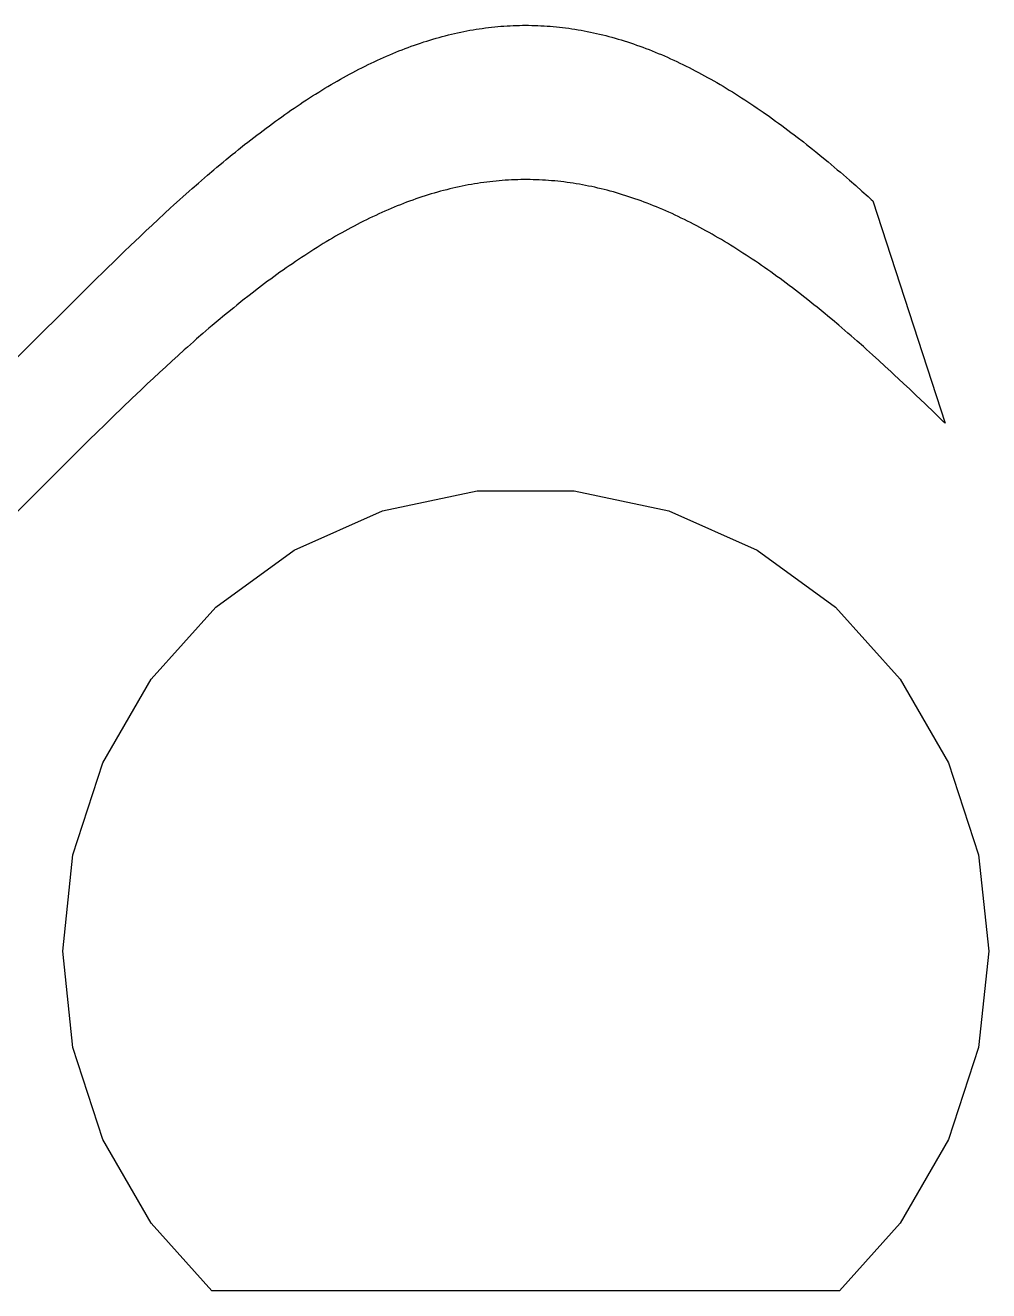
# Model space of a CAD drawing. Header units: metres. Extents: x -75 to 75, y 0 to 231.
# Drawn here: x 39.02 to 54.62, y 12 to 32.5 of the extents above; entities that cross this region are included whole.
import ezdxf

# ---------------------------------------------------------------- set-up
doc = ezdxf.new("R2010")
doc.units = ezdxf.units.M

msp = doc.modelspace()

# ---------------------------------------------------------------- linework, layer by layer
for p, q in [((46.0716, 32.3897), (46.1216, 32.3998)), ((46.1216, 32.3998), (46.1716, 32.4096)), ((46.1716, 32.4096), (46.2216, 32.4187)), ((46.2216, 32.4187), (46.2716, 32.4275)), ((46.2716, 32.4275), (46.3216, 32.4358)), ((46.3216, 32.4358), (46.3716, 32.4435)), ((46.3716, 32.4435), (46.4216, 32.4507)), ((46.4216, 32.4507), (46.4716, 32.4575)), ((46.4716, 32.4575), (46.5216, 32.4638)), ((46.5216, 32.4638), (46.5716, 32.4695)), ((46.5716, 32.4695), (46.6216, 32.4747)), ((46.6216, 32.4747), (46.6716, 32.4796)), ((46.6716, 32.4796), (46.7216, 32.4838)), ((46.7216, 32.4838), (46.7716, 32.4876)), ((46.7716, 32.4876), (46.8216, 32.4908)), ((46.8216, 32.4908), (46.8716, 32.4936)), ((46.8716, 32.4936), (46.9216, 32.4959)), ((46.9216, 32.4959), (46.9716, 32.4976)), ((46.9716, 32.4976), (47.0216, 32.4989)), ((47.0216, 32.4989), (47.0716, 32.4997)), ((47.0716, 32.4997), (47.1216, 32.4999)), ((47.1216, 32.4999), (47.1716, 32.4998)), ((47.1716, 32.4998), (47.2216, 32.499)), ((47.2216, 32.499), (47.2716, 32.4978)), ((47.2716, 32.4978), (47.3216, 32.496)), ((47.3216, 32.496), (47.3716, 32.4938)), ((47.3716, 32.4938), (47.4216, 32.4911)), ((47.4216, 32.4911), (47.4716, 32.4879)), ((47.4716, 32.4879), (47.5216, 32.4841)), ((47.5216, 32.4841), (47.5716, 32.4799)), ((47.5716, 32.4799), (47.6216, 32.4752)), ((47.6216, 32.4752), (47.6716, 32.47)), ((47.6716, 32.47), (47.7216, 32.4643)), ((47.7216, 32.4643), (47.7716, 32.458)), ((47.7716, 32.458), (47.8216, 32.4513)), ((47.8216, 32.4513), (47.8716, 32.4442)), ((47.8716, 32.4442), (47.9216, 32.4364)), ((47.9216, 32.4364), (47.9716, 32.4283)), ((47.9716, 32.4283), (48.0216, 32.4196)), ((48.0216, 32.4196), (48.0716, 32.4104)), ((48.0716, 32.4104), (48.1216, 32.4007)), ((48.1216, 32.4007), (48.1716, 32.3906)), ((48.1716, 32.3906), (48.2216, 32.3799)), ((45.3216, 32.1786), (45.3716, 32.196)), ((45.3716, 32.196), (45.4216, 32.213)), ((45.4216, 32.213), (45.4716, 32.2295)), ((45.4716, 32.2295), (45.5216, 32.2454)), ((45.5216, 32.2454), (45.5716, 32.261)), ((45.5716, 32.261), (45.6216, 32.276)), ((45.6216, 32.276), (45.6716, 32.2906)), ((45.6716, 32.2906), (45.7216, 32.3046)), ((45.7216, 32.3046), (45.7716, 32.3182)), ((45.7716, 32.3182), (45.8216, 32.3313)), ((45.8216, 32.3313), (45.8716, 32.344)), ((45.8716, 32.344), (45.9216, 32.3561)), ((45.9216, 32.3561), (45.9716, 32.3678)), ((45.9716, 32.3678), (46.0216, 32.379)), ((46.0216, 32.379), (46.0716, 32.3897)), ((48.2216, 32.3799), (48.2716, 32.3688)), ((48.2716, 32.3688), (48.3216, 32.3572)), ((48.3216, 32.3572), (48.3716, 32.345)), ((48.3716, 32.345), (48.4216, 32.3325)), ((48.4216, 32.3325), (48.4716, 32.3194)), ((48.4716, 32.3194), (48.5216, 32.3058)), ((48.5216, 32.3058), (48.5716, 32.2918)), ((48.5716, 32.2918), (48.6216, 32.2773)), ((48.6216, 32.2773), (48.6716, 32.2623)), ((48.6716, 32.2623), (48.7216, 32.2469)), ((48.7216, 32.2469), (48.7716, 32.2309)), ((48.7716, 32.2309), (48.8216, 32.2145)), ((48.8216, 32.2145), (48.8716, 32.1976)), ((48.8716, 32.1976), (48.9216, 32.1803)), ((44.8216, 31.9792), (44.8716, 32.0013)), ((44.8716, 32.0013), (44.9216, 32.0228)), ((44.9216, 32.0228), (44.9716, 32.0438)), ((44.9716, 32.0438), (45.0216, 32.0645)), ((45.0216, 32.0645), (45.0716, 32.0847)), ((45.0716, 32.0847), (45.1216, 32.1044)), ((45.1216, 32.1044), (45.1716, 32.1236)), ((45.1716, 32.1236), (45.2216, 32.1425)), ((45.2216, 32.1425), (45.2716, 32.1608)), ((45.2716, 32.1608), (45.3216, 32.1786)), ((48.9216, 32.1803), (48.9716, 32.1624)), ((48.9716, 32.1624), (49.0216, 32.1441)), ((49.0216, 32.1441), (49.0716, 32.1253)), ((49.0716, 32.1253), (49.1216, 32.1061)), ((49.1216, 32.1061), (49.1716, 32.0865)), ((49.1716, 32.0865), (49.2216, 32.0663)), ((49.2216, 32.0663), (49.2716, 32.0457)), ((49.2716, 32.0457), (49.3216, 32.0247)), ((49.3216, 32.0247), (49.3716, 32.0032)), ((49.3716, 32.0032), (49.4216, 31.9812)), ((49.4216, 31.9812), (49.4716, 31.9588)), ((44.3716, 31.7614), (44.4216, 31.7873)), ((44.4216, 31.7873), (44.4716, 31.8129)), ((44.4716, 31.8129), (44.5216, 31.8379)), ((44.5216, 31.8379), (44.5716, 31.8626)), ((44.5716, 31.8626), (44.6216, 31.8868)), ((44.6216, 31.8868), (44.6716, 31.9106)), ((44.6716, 31.9106), (44.7216, 31.9339)), ((44.7216, 31.9339), (44.7716, 31.9568)), ((44.7716, 31.9568), (44.8216, 31.9792)), ((49.4716, 31.9588), (49.5216, 31.936)), ((49.5216, 31.936), (49.5716, 31.9127)), ((49.5716, 31.9127), (49.6216, 31.889)), ((49.6216, 31.889), (49.6716, 31.8648)), ((49.6716, 31.8648), (49.7216, 31.8401)), ((49.7216, 31.8401), (49.7716, 31.8151)), ((49.7716, 31.8151), (49.8216, 31.7896)), ((49.8216, 31.7896), (49.8716, 31.7638)), ((44.0216, 31.5681), (44.0716, 31.5969)), ((44.0716, 31.5969), (44.1216, 31.6254)), ((44.1216, 31.6254), (44.1716, 31.6534)), ((44.1716, 31.6534), (44.2216, 31.6811)), ((44.2216, 31.6811), (44.2716, 31.7083)), ((44.2716, 31.7083), (44.3216, 31.7351)), ((44.3216, 31.7351), (44.3716, 31.7614)), ((49.8716, 31.7638), (49.9216, 31.7374)), ((49.9216, 31.7374), (49.9716, 31.7107)), ((49.9716, 31.7107), (50.0216, 31.6835)), ((50.0216, 31.6835), (50.0716, 31.6559)), ((50.0716, 31.6559), (50.1216, 31.6279)), ((50.1216, 31.6279), (50.1716, 31.5995)), ((50.1716, 31.5995), (50.2216, 31.5707)), ((50.2216, 31.5707), (50.2716, 31.5414)), ((43.6716, 31.3548), (43.7216, 31.3864)), ((43.7216, 31.3864), (43.7716, 31.4177)), ((43.7716, 31.4177), (43.8216, 31.4486)), ((43.8216, 31.4486), (43.8716, 31.479)), ((43.8716, 31.479), (43.9216, 31.5091)), ((43.9216, 31.5091), (43.9716, 31.5388)), ((43.9716, 31.5388), (44.0216, 31.5681)), ((50.2716, 31.5414), (50.3216, 31.5118)), ((50.3216, 31.5118), (50.3716, 31.4817)), ((50.3716, 31.4817), (50.4216, 31.4513)), ((50.4216, 31.4513), (50.4716, 31.4204)), ((50.4716, 31.4204), (50.5216, 31.3892)), ((50.5216, 31.3892), (50.5716, 31.3576)), ((43.3716, 31.1569), (43.4716, 31.2244)), ((43.4716, 31.2244), (43.5216, 31.2576)), ((43.5216, 31.2576), (43.5716, 31.2904)), ((43.5716, 31.2904), (43.6216, 31.3227)), ((43.6216, 31.3227), (43.6716, 31.3548)), ((50.5716, 31.3576), (50.6216, 31.3256)), ((50.6216, 31.3256), (50.6716, 31.2932)), ((50.6716, 31.2932), (50.7216, 31.2605)), ((50.7216, 31.2605), (50.7716, 31.2273)), ((50.7716, 31.2273), (50.8216, 31.1938)), ((50.8216, 31.1938), (50.8716, 31.1599)), ((50.8716, 31.1599), (50.9216, 31.1256)), ((43.0716, 30.9458), (43.1216, 30.9819)), ((43.1216, 30.9819), (43.1716, 31.0176)), ((43.1716, 31.0176), (43.2216, 31.0529)), ((43.2216, 31.0529), (43.2716, 31.088)), ((43.2716, 31.088), (43.3216, 31.1226)), ((43.3216, 31.1226), (43.3716, 31.1569)), ((50.9216, 31.1256), (50.9716, 31.0911)), ((50.9716, 31.0911), (51.0716, 31.0207)), ((51.0716, 31.0207), (51.1216, 30.9851)), ((51.1216, 30.9851), (51.1716, 30.9491)), ((42.7716, 30.7224), (42.8216, 30.7605)), ((42.8216, 30.7605), (42.9216, 30.8356)), ((42.9216, 30.8356), (42.9716, 30.8727)), ((42.9716, 30.8727), (43.0716, 30.9458)), ((51.1716, 30.9491), (51.2216, 30.9127)), ((51.2216, 30.9127), (51.2716, 30.876)), ((51.2716, 30.876), (51.3716, 30.8015)), ((51.3716, 30.8015), (51.4216, 30.7639)), ((51.4216, 30.7639), (51.4716, 30.7258)), ((42.4716, 30.4874), (42.5716, 30.5669)), ((42.5716, 30.5669), (42.6216, 30.6063)), ((42.6216, 30.6063), (42.6716, 30.6453)), ((42.6716, 30.6453), (42.7716, 30.7224)), ((51.4716, 30.7258), (51.5216, 30.6874)), ((51.5216, 30.6874), (51.6216, 30.6097)), ((51.6216, 30.6097), (51.6716, 30.5704)), ((51.6716, 30.5704), (51.7216, 30.5309)), ((42.2716, 30.3246), (42.3716, 30.4066)), ((42.3716, 30.4066), (42.4216, 30.4471)), ((42.4216, 30.4471), (42.4716, 30.4874)), ((51.7216, 30.5309), (51.7716, 30.4909)), ((51.7716, 30.4909), (51.8216, 30.4507)), ((51.8216, 30.4507), (51.9216, 30.3694)), ((51.9216, 30.3694), (52.0216, 30.2869)), ((41.9716, 30.0722), (42.0716, 30.1574)), ((42.0716, 30.1574), (42.1216, 30.1996)), ((42.1216, 30.1996), (42.2216, 30.2832)), ((42.2216, 30.2832), (42.2716, 30.3246)), ((52.0216, 30.2869), (52.0716, 30.2453)), ((52.0716, 30.2453), (52.1716, 30.1611)), ((52.1716, 30.1611), (52.2216, 30.1187)), ((41.7216, 29.8547), (41.8216, 29.9424)), ((41.8216, 29.9424), (41.8716, 29.9859)), ((41.8716, 29.9859), (41.9716, 30.0722)), ((46.2942, 29.9313), (46.2442, 29.9228)), ((46.3442, 29.9393), (46.2942, 29.9313)), ((46.3942, 29.9468), (46.3442, 29.9393)), ((46.4442, 29.9538), (46.3942, 29.9468)), ((46.4942, 29.9604), (46.4442, 29.9538)), ((46.5442, 29.9664), (46.4942, 29.9604)), ((46.5942, 29.9719), (46.5442, 29.9664)), ((46.6442, 29.977), (46.5942, 29.9719)), ((46.6942, 29.9815), (46.6442, 29.977)), ((46.7442, 29.9856), (46.6942, 29.9815)), ((46.7942, 29.9891), (46.7442, 29.9856)), ((46.8442, 29.9921), (46.7942, 29.9891)), ((46.8941, 29.9947), (46.8442, 29.9921)), ((46.9442, 29.9967), (46.8941, 29.9947)), ((46.9942, 29.9982), (46.9442, 29.9967)), ((47.0442, 29.9993), (46.9942, 29.9982)), ((47.0942, 29.9998), (47.0442, 29.9993)), ((47.1442, 29.9999), (47.0942, 29.9998)), ((47.1942, 29.9995), (47.1442, 29.9999)), ((47.2442, 29.9986), (47.1942, 29.9995)), ((47.2942, 29.997), (47.2442, 29.9986)), ((47.3442, 29.9951), (47.2942, 29.997)), ((47.3942, 29.9927), (47.3442, 29.9951)), ((47.4442, 29.9897), (47.3942, 29.9927)), ((47.4942, 29.9863), (47.4442, 29.9897)), ((47.5442, 29.9823), (47.4942, 29.9863)), ((47.5942, 29.9779), (47.5442, 29.9823)), ((47.6442, 29.9729), (47.5942, 29.9779)), ((47.6942, 29.9675), (47.6442, 29.9729)), ((47.7442, 29.9615), (47.6942, 29.9675)), ((47.7942, 29.9551), (47.7442, 29.9615)), ((47.8442, 29.9482), (47.7942, 29.9551)), ((47.8942, 29.9407), (47.8442, 29.9482)), ((47.9442, 29.9328), (47.8942, 29.9407)), ((47.9942, 29.9244), (47.9442, 29.9328)), ((52.2216, 30.1187), (52.3216, 30.033)), ((52.3216, 30.033), (52.3716, 29.9898)), ((52.3716, 29.9898), (52.4716, 29.9025)), ((41.5716, 29.7213), (41.6716, 29.8104)), ((41.6716, 29.8104), (41.7216, 29.8547)), ((45.4942, 29.7367), (45.4442, 29.7205)), ((45.5442, 29.7525), (45.4942, 29.7367)), ((45.5942, 29.7678), (45.5442, 29.7525)), ((45.6441, 29.7826), (45.5942, 29.7678)), ((45.6942, 29.797), (45.6441, 29.7826)), ((45.7442, 29.8108), (45.6942, 29.797)), ((45.7942, 29.8242), (45.7442, 29.8108)), ((45.8442, 29.8371), (45.7942, 29.8242)), ((45.8942, 29.8495), (45.8442, 29.8371)), ((45.9442, 29.8615), (45.8942, 29.8495)), ((45.9942, 29.8729), (45.9442, 29.8615)), ((46.0442, 29.8839), (45.9942, 29.8729)), ((46.0942, 29.8943), (46.0442, 29.8839)), ((46.1442, 29.9043), (46.0942, 29.8943)), ((46.1942, 29.9138), (46.1442, 29.9043)), ((46.2442, 29.9228), (46.1942, 29.9138)), ((48.0442, 29.9155), (47.9942, 29.9244)), ((48.0942, 29.9061), (48.0442, 29.9155)), ((48.1441, 29.8962), (48.0942, 29.9061)), ((48.1942, 29.8859), (48.1441, 29.8962)), ((48.2442, 29.875), (48.1942, 29.8859)), ((48.2942, 29.8636), (48.2442, 29.875)), ((48.3442, 29.8518), (48.2942, 29.8636)), ((48.3942, 29.8395), (48.3442, 29.8518)), ((48.4442, 29.8267), (48.3942, 29.8395)), ((48.4942, 29.8133), (48.4442, 29.8267)), ((48.5442, 29.7996), (48.4942, 29.8133)), ((48.5942, 29.7853), (48.5442, 29.7996)), ((48.6442, 29.7706), (48.5942, 29.7853)), ((48.6942, 29.7554), (48.6442, 29.7706)), ((48.7442, 29.7397), (48.6942, 29.7554)), ((48.7942, 29.7235), (48.7442, 29.7397)), ((52.4716, 29.9025), (52.5716, 29.8144)), ((52.5716, 29.8144), (52.6716, 29.7253)), ((52.6716, 29.7253), (52.7216, 29.6804)), ((41.2716, 29.4487), (41.3716, 29.5404)), ((41.3716, 29.5404), (41.4216, 29.586)), ((41.4216, 29.586), (41.5216, 29.6764)), ((41.5216, 29.6764), (41.5716, 29.7213)), ((44.9442, 29.5324), (44.8942, 29.511)), ((44.9942, 29.5532), (44.9442, 29.5324)), ((45.0442, 29.5737), (44.9942, 29.5532)), ((45.0942, 29.5937), (45.0442, 29.5737)), ((45.1442, 29.6132), (45.0942, 29.5937)), ((45.1942, 29.6322), (45.1442, 29.6132)), ((45.2442, 29.6508), (45.1942, 29.6322)), ((45.2942, 29.669), (45.2442, 29.6508)), ((45.3442, 29.6866), (45.2942, 29.669)), ((45.3942, 29.7038), (45.3442, 29.6866)), ((45.4442, 29.7205), (45.3942, 29.7038)), ((48.8442, 29.7069), (48.7942, 29.7235)), ((48.8942, 29.6898), (48.8442, 29.7069)), ((48.9442, 29.6722), (48.8942, 29.6898)), ((48.9942, 29.6542), (48.9442, 29.6722)), ((49.0442, 29.6357), (48.9942, 29.6542)), ((49.0942, 29.6167), (49.0442, 29.6357)), ((49.1442, 29.5973), (49.0942, 29.6167)), ((49.1942, 29.5774), (49.1442, 29.5973)), ((49.2442, 29.557), (49.1942, 29.5774)), ((49.2942, 29.5363), (49.2442, 29.557)), ((49.3442, 29.515), (49.2942, 29.5363)), ((52.7216, 29.6804), (52.7458, 29.6585)), ((52.7458, 29.6585), (53.9176, 26.0522)), ((41.0716, 29.263), (41.1716, 29.3562)), ((41.1716, 29.3562), (41.2716, 29.4487)), ((44.4942, 29.3243), (44.4442, 29.2989)), ((44.5442, 29.3491), (44.4942, 29.3243)), ((44.5942, 29.3736), (44.5442, 29.3491)), ((44.6442, 29.3976), (44.5942, 29.3736)), ((44.6942, 29.4212), (44.6442, 29.3976)), ((44.7442, 29.4443), (44.6942, 29.4212)), ((44.7942, 29.467), (44.7442, 29.4443)), ((44.8442, 29.4892), (44.7942, 29.467)), ((44.8942, 29.511), (44.8442, 29.4892)), ((49.3941, 29.4933), (49.3442, 29.515)), ((49.4442, 29.4711), (49.3941, 29.4933)), ((49.4942, 29.4485), (49.4442, 29.4711)), ((49.5442, 29.4255), (49.4942, 29.4485)), ((49.5942, 29.402), (49.5442, 29.4255)), ((49.6442, 29.3781), (49.5942, 29.402)), ((49.6942, 29.3537), (49.6442, 29.3781)), ((49.7442, 29.3289), (49.6942, 29.3537)), ((49.7942, 29.3037), (49.7442, 29.3289)), ((40.8716, 29.0745), (40.9716, 29.1691)), ((40.9716, 29.1691), (41.0716, 29.263)), ((44.1442, 29.1381), (44.0942, 29.1098)), ((44.1942, 29.166), (44.1442, 29.1381)), ((44.2442, 29.1934), (44.1942, 29.166)), ((44.2942, 29.2204), (44.2442, 29.1934)), ((44.3442, 29.2471), (44.2942, 29.2204)), ((44.3941, 29.2732), (44.3442, 29.2471)), ((44.4442, 29.2989), (44.3941, 29.2732)), ((49.8442, 29.278), (49.7942, 29.3037)), ((49.8942, 29.2519), (49.8442, 29.278)), ((49.9442, 29.2254), (49.8942, 29.2519)), ((49.9942, 29.1985), (49.9442, 29.2254)), ((50.0442, 29.1711), (49.9942, 29.1985)), ((50.0942, 29.1433), (50.0442, 29.1711)), ((50.1442, 29.1151), (50.0942, 29.1433)), ((50.1942, 29.0865), (50.1442, 29.1151)), ((40.6216, 28.8353), (40.7216, 28.9314)), ((40.7216, 28.9314), (40.8716, 29.0745)), ((43.7942, 28.9317), (43.7442, 28.9006)), ((43.8442, 28.9624), (43.7942, 28.9317)), ((43.8942, 28.9927), (43.8442, 28.9624)), ((43.9442, 29.0226), (43.8942, 28.9927)), ((43.9942, 29.052), (43.9442, 29.0226)), ((44.0442, 29.0812), (43.9942, 29.052)), ((44.0942, 29.1098), (44.0442, 29.0812)), ((50.2442, 29.0575), (50.1942, 29.0865)), ((50.2942, 29.0281), (50.2442, 29.0575)), ((50.3442, 28.9983), (50.2942, 29.0281)), ((50.3942, 28.968), (50.3442, 28.9983)), ((50.4442, 28.9374), (50.3942, 28.968)), ((50.4942, 28.9064), (50.4442, 28.9374)), ((50.5442, 28.875), (50.4942, 28.9064)), ((40.4716, 28.6902), (40.6216, 28.8353)), ((43.4942, 28.7394), (43.3942, 28.6723)), ((43.5442, 28.7724), (43.4942, 28.7394)), ((43.5942, 28.805), (43.5442, 28.7724)), ((43.6442, 28.8373), (43.5942, 28.805)), ((43.6942, 28.8691), (43.6442, 28.8373)), ((43.7442, 28.9006), (43.6942, 28.8691)), ((50.5942, 28.8432), (50.5442, 28.875)), ((50.6441, 28.811), (50.5942, 28.8432)), ((50.6942, 28.7785), (50.6441, 28.811)), ((50.7942, 28.7122), (50.6942, 28.7785)), ((50.8442, 28.6785), (50.7942, 28.7122)), ((40.1216, 28.3476), (40.3216, 28.544)), ((40.3216, 28.544), (40.4716, 28.6902)), ((43.1441, 28.4981), (43.0942, 28.4621)), ((43.1942, 28.5336), (43.1441, 28.4981)), ((43.2442, 28.5688), (43.1942, 28.5336)), ((43.2942, 28.6037), (43.2442, 28.5688)), ((43.3442, 28.6382), (43.2942, 28.6037)), ((43.3942, 28.6723), (43.3442, 28.6382)), ((50.8942, 28.6445), (50.8442, 28.6785)), ((50.9442, 28.6101), (50.8942, 28.6445)), ((50.9942, 28.5753), (50.9442, 28.6101)), ((51.0442, 28.5402), (50.9942, 28.5753)), ((51.0942, 28.5047), (51.0442, 28.5402)), ((51.1442, 28.4689), (51.0942, 28.5047)), ((39.9216, 28.1499), (40.1216, 28.3476)), ((42.9442, 28.3524), (42.8442, 28.2776)), ((42.9942, 28.3894), (42.9442, 28.3524)), ((43.0942, 28.4621), (42.9942, 28.3894)), ((51.1942, 28.4327), (51.1442, 28.4689)), ((51.2442, 28.3961), (51.1942, 28.4327)), ((51.2942, 28.3593), (51.2442, 28.3961)), ((51.3442, 28.3221), (51.2942, 28.3593)), ((51.3942, 28.2845), (51.3442, 28.3221)), ((39.7216, 27.9511), (39.9216, 28.1499)), ((42.6442, 28.1239), (42.5442, 28.0453)), ((42.6942, 28.1628), (42.6442, 28.1239)), ((42.7942, 28.2397), (42.6942, 28.1628)), ((42.8442, 28.2776), (42.7942, 28.2397)), ((51.4442, 28.2467), (51.3942, 28.2845)), ((51.4942, 28.2085), (51.4442, 28.2467)), ((51.5442, 28.17), (51.4942, 28.2085)), ((51.6442, 28.092), (51.5442, 28.17)), ((51.6942, 28.0526), (51.6442, 28.092)), ((39.1216, 27.3518), (39.7216, 27.9511)), ((42.3942, 27.925), (42.2942, 27.8432)), ((42.4442, 27.9653), (42.3942, 27.925)), ((42.5442, 28.0453), (42.4442, 27.9653)), ((51.7942, 27.9728), (51.6942, 28.0526)), ((51.8442, 27.9324), (51.7942, 27.9728)), ((51.9442, 27.8509), (51.8442, 27.9324)), ((42.1442, 27.7186), (42.0442, 27.6341)), ((42.2442, 27.802), (42.1442, 27.7186)), ((42.2942, 27.8432), (42.2442, 27.802)), ((52.0442, 27.7682), (51.9442, 27.8509)), ((52.0942, 27.7264), (52.0442, 27.7682)), ((52.1942, 27.642), (52.0942, 27.7264)), ((41.8941, 27.5055), (41.7942, 27.4184)), ((41.9942, 27.5915), (41.8941, 27.5055)), ((42.0442, 27.6341), (41.9942, 27.5915)), ((52.2442, 27.5994), (52.1942, 27.642)), ((52.3442, 27.5135), (52.2442, 27.5994)), ((52.3942, 27.4701), (52.3442, 27.5135)), ((52.4942, 27.3827), (52.3942, 27.4701)), ((38.7216, 26.9528), (39.1216, 27.3518)), ((41.6442, 27.2861), (41.5942, 27.2415)), ((41.7442, 27.3746), (41.6442, 27.2861)), ((41.7942, 27.4184), (41.7442, 27.3746)), ((52.5942, 27.2943), (52.4942, 27.3827)), ((52.6442, 27.2498), (52.5942, 27.2943)), ((41.3942, 27.061), (41.2942, 26.9695)), ((41.4942, 27.1516), (41.3942, 27.061)), ((41.5942, 27.2415), (41.4942, 27.1516)), ((52.7442, 27.16), (52.6442, 27.2498)), ((52.8442, 27.0694), (52.7442, 27.16)), ((52.9442, 26.978), (52.8442, 27.0694)), ((41.1942, 26.8771), (41.0942, 26.7841)), ((41.2942, 26.9695), (41.1942, 26.8771)), ((53.0442, 26.8858), (52.9442, 26.978)), ((53.0942, 26.8394), (53.0442, 26.8858)), ((40.9942, 26.6904), (40.8942, 26.5959)), ((41.0942, 26.7841), (40.9942, 26.6904)), ((53.2442, 26.6991), (53.0942, 26.8394)), ((53.3442, 26.6047), (53.2442, 26.6991)), ((40.7442, 26.453), (40.5942, 26.3089)), ((40.8942, 26.5959), (40.7442, 26.453)), ((53.4442, 26.5096), (53.3442, 26.6047)), ((53.5942, 26.366), (53.4442, 26.5096)), ((40.5942, 26.3089), (40.4442, 26.1636)), ((53.7442, 26.2211), (53.5942, 26.366)), ((40.4442, 26.1636), (40.2942, 26.0172)), ((53.8942, 26.0751), (53.7442, 26.2211)), ((53.9176, 26.0522), (53.8942, 26.0751)), ((40.1942, 25.919), (40.0442, 25.7713)), ((40.2942, 26.0172), (40.1942, 25.919)), ((40.0442, 25.7713), (39.7942, 25.5234)), ((39.7942, 25.5234), (39.6442, 25.374)), ((39.6442, 25.374), (38.8442, 24.5748)), ((44.8062, 24.6329), (46.3399, 24.959)), ((46.3399, 24.959), (47.9078, 24.959)), ((47.9078, 24.959), (49.4415, 24.6329)), ((43.3739, 23.9952), (44.8062, 24.6329)), ((49.4415, 24.6329), (50.8739, 23.9952)), ((42.1054, 23.0737), (43.3739, 23.9952)), ((50.8739, 23.9952), (52.1423, 23.0737)), ((41.0562, 21.9084), (42.1054, 23.0737)), ((52.1423, 23.0737), (53.1915, 21.9084)), ((40.2723, 20.5505), (41.0562, 21.9084)), ((53.1915, 21.9084), (53.9754, 20.5505)), ((39.7878, 19.0594), (40.2723, 20.5505)), ((53.9754, 20.5505), (54.46, 19.0594)), ((39.6239, 17.5), (39.7878, 19.0594)), ((54.46, 19.0594), (54.6239, 17.5)), ((39.7878, 15.9407), (39.6239, 17.5)), ((54.6239, 17.5), (54.46, 15.9407)), ((40.2723, 14.4495), (39.7878, 15.9407)), ((54.46, 15.9407), (53.9754, 14.4495)), ((41.0562, 13.0917), (40.2723, 14.4495)), ((53.9754, 14.4495), (53.1915, 13.0917)), ((42.0392, 12), (41.0562, 13.0917)), ((53.1915, 13.0917), (52.2086, 12)), ((52.2086, 12), (42.0392, 12))]:
    msp.add_line(p, q)

doc.saveas('drawing.dxf')
